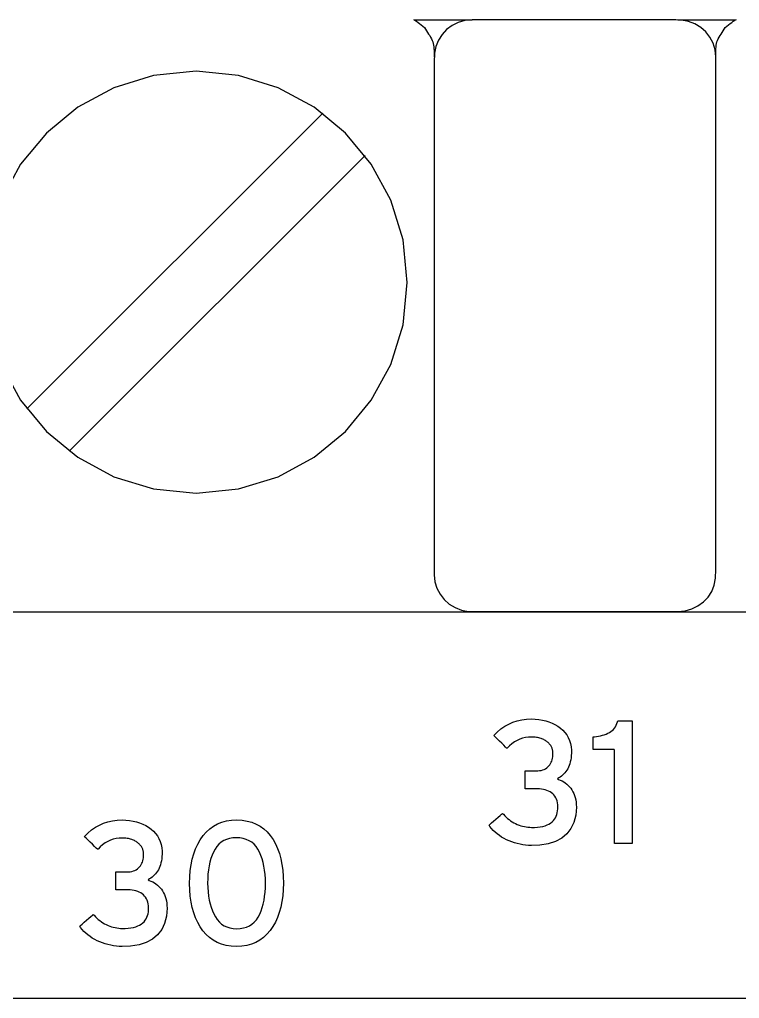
# Model space of a CAD drawing. Extents: x 1 to 47.7, y 0.2 to 35.
# Drawn here: x 36.131 to 36.701, y 10.665 to 11.44 of the extents above; entities that cross this region are included whole.
import ezdxf

# ---------------------------------------------------------------- set-up
doc = ezdxf.new("R2010")
doc.units = 0
doc.header["$MEASUREMENT"] = 0
for name, color, linetype in [('5_1___24__TARGET_LEDS___12', 7, 'CONTINUOUS'), ('6_1__EMPTY_IO_BOARD_POSITI', 7, 'CONTINUOUS'), ('6_2___8__INDEPENDENT_INPUT', 7, 'CONTINUOUS'), ('6_3___8__OPTOISO_INDEPENDE', 7, 'CONTINUOUS'), ('6_4___24__OPTOISO_INDEPEND', 7, 'CONTINUOUS'), ('6_5___8__INDEPENDENT_INPUT', 7, 'CONTINUOUS'), ('6_6___8__INDEPENDENT_INPUT', 7, 'CONTINUOUS'), ('6_7___8__OPTOISO_INDEPENDE', 7, 'CONTINUOUS'), ('6_8___8__OPTOISO_INDEPENDE', 7, 'CONTINUOUS'), ('7_0_____DWG', 7, 'CONTINUOUS')]:
    doc.layers.add(name, color=color, linetype=linetype)

msp = doc.modelspace()

# ---------------------------------------------------------------- linework, layer by layer
at = {"layer": '5_1___24__TARGET_LEDS___12'}
for points in [[(36.44315, 11.44049), (36.44438, 11.43974), (36.44561, 11.43893), (36.44686, 11.43806), (36.44811, 11.43713), (36.4494, 11.43614), (36.45071, 11.43508), (36.45193, 11.43392), (36.45273, 11.43267), (36.45355, 11.43141), (36.4544, 11.43014), (36.45523, 11.42887), (36.45604, 11.4276), (36.4568, 11.42634), (36.45749, 11.42508), (36.45808, 11.42384), (36.4585, 11.4227), (36.45881, 11.42147), (36.45907, 11.4201), (36.45927, 11.41862), (36.45943, 11.41706), (36.45955, 11.41546), (36.45963, 11.41385), (36.45967, 11.41229), (36.45969, 11.41079)], [(36.44414, 11.44003), (36.48969, 11.44003)], [(36.65254, 11.44003), (36.69809, 11.44003)], [(36.68253, 11.41079), (36.68254, 11.41229), (36.68256, 11.41385), (36.68261, 11.41546), (36.68269, 11.41706), (36.68281, 11.41862), (36.68298, 11.4201), (36.68321, 11.42147), (36.6835, 11.4227), (36.68392, 11.42384), (36.68452, 11.42508), (36.68521, 11.42634), (36.68596, 11.4276), (36.68677, 11.42887), (36.68761, 11.43014), (36.68845, 11.43141), (36.68928, 11.43267), (36.69007, 11.43392), (36.6913, 11.43508), (36.69261, 11.43614), (36.69389, 11.43713), (36.69515, 11.43806), (36.69639, 11.43893), (36.69762, 11.43974), (36.69885, 11.44049)], [(36.1168, 11.16703), (36.13223, 11.13865), (36.15267, 11.11392), (36.17745, 11.09353), (36.20589, 11.07813), (36.23732, 11.0684), (36.27108, 11.065), (36.30477, 11.0684), (36.33617, 11.07813), (36.36458, 11.09353), (36.38933, 11.11392), (36.40976, 11.13865), (36.42519, 11.16703), (36.43494, 11.19839), (36.43834, 11.23208), (36.43494, 11.26578), (36.42519, 11.2972), (36.40976, 11.32564), (36.38933, 11.35043), (36.36458, 11.37089), (36.33617, 11.38635), (36.30477, 11.39612), (36.27108, 11.39953), (36.23732, 11.39612), (36.20589, 11.38635), (36.17745, 11.37089), (36.15267, 11.35043), (36.13223, 11.32564), (36.1168, 11.2972)], [(36.13723, 11.13184), (36.3715, 11.36611)], [(36.17065, 11.09842), (36.40492, 11.33269)], [(36.03925, 10.9711), (36.16509, 10.9711), (36.28646, 10.9711), (36.40295, 10.9711), (36.51408, 10.9711), (36.61943, 10.9711), (36.71854, 10.9711), (36.81096, 10.9711), (36.89627, 10.9711), (36.9361, 10.9711), (36.97399, 10.9711), (37.00988, 10.9711), (37.04371, 10.9711)]]:
    msp.add_lwpolyline(points, dxfattribs=at)
msp.add_lwpolyline([(36.68253, 11.41079), (36.68199, 11.41635), (36.68044, 11.42156), (36.67797, 11.42631), (36.67468, 11.43052), (36.67069, 11.43408), (36.66608, 11.43689), (36.66096, 11.43886), (36.65543, 11.4399), (36.65092, 11.44003), (36.63912, 11.44003), (36.61857, 11.44003), (36.59245, 11.44003), (36.56394, 11.44003), (36.53623, 11.44003), (36.51249, 11.44003), (36.49592, 11.44003), (36.48969, 11.44003), (36.48399, 11.4395), (36.47865, 11.43799), (36.47377, 11.43558), (36.46946, 11.43238), (36.4658, 11.42849), (36.46291, 11.424), (36.46088, 11.419), (36.45982, 11.41361), (36.45969, 11.40669), (36.45969, 11.37697), (36.45969, 11.32519), (36.45969, 11.25939), (36.45969, 11.18757), (36.45969, 11.11776), (36.45969, 11.05797), (36.45969, 11.01622), (36.45969, 11.00052), (36.46023, 10.99496), (36.46178, 10.98975), (36.46426, 10.985), (36.46754, 10.98079), (36.47154, 10.97723), (36.47615, 10.97442), (36.48127, 10.97245), (36.4868, 10.97141), (36.49131, 10.97128), (36.50311, 10.97128), (36.52367, 10.97128), (36.54979, 10.97128), (36.57829, 10.97128), (36.606, 10.97128), (36.62974, 10.97128), (36.64631, 10.97128), (36.65254, 10.97128), (36.65824, 10.97181), (36.66358, 10.97332), (36.66846, 10.97573), (36.67277, 10.97893), (36.67642, 10.98282), (36.67931, 10.98731), (36.68134, 10.99231), (36.6824, 10.9977), (36.68253, 11.00461), (36.68253, 11.03434), (36.68253, 11.08611), (36.68253, 11.15192), (36.68253, 11.22373), (36.68253, 11.29354), (36.68253, 11.35333), (36.68253, 11.39509)], close=True, dxfattribs=at)
at = {"layer": '6_1__EMPTY_IO_BOARD_POSITI'}
msp.add_lwpolyline([(37.05647, 10.97086), (37.00963, 10.97086), (36.95874, 10.97086), (36.90396, 10.97086), (36.84544, 10.97086), (36.78334, 10.97086), (36.7178, 10.97086), (36.64899, 10.97086), (36.57705, 10.97086), (36.50214, 10.97086), (36.4244, 10.97086), (36.344, 10.97086), (36.26109, 10.97086), (36.17581, 10.97086), (36.08833, 10.97086)], dxfattribs=at)
at = {"layer": '6_2___8__INDEPENDENT_INPUT'}
for points in [[(36.44315, 11.44049), (36.44438, 11.43974), (36.44561, 11.43893), (36.44686, 11.43806), (36.44811, 11.43713), (36.4494, 11.43614), (36.45071, 11.43508), (36.45193, 11.43392), (36.45273, 11.43267), (36.45355, 11.43141), (36.4544, 11.43014), (36.45523, 11.42887), (36.45604, 11.4276), (36.4568, 11.42634), (36.45749, 11.42508), (36.45808, 11.42384), (36.4585, 11.4227), (36.45881, 11.42147), (36.45907, 11.4201), (36.45927, 11.41862), (36.45943, 11.41706), (36.45955, 11.41546), (36.45963, 11.41385), (36.45967, 11.41229), (36.45969, 11.41079)], [(36.44414, 11.44003), (36.48969, 11.44003)], [(36.65254, 11.44003), (36.69809, 11.44003)], [(36.68253, 11.41079), (36.68254, 11.41229), (36.68256, 11.41385), (36.68261, 11.41546), (36.68269, 11.41706), (36.68281, 11.41862), (36.68298, 11.4201), (36.68321, 11.42147), (36.6835, 11.4227), (36.68392, 11.42384), (36.68452, 11.42508), (36.68521, 11.42634), (36.68596, 11.4276), (36.68677, 11.42887), (36.68761, 11.43014), (36.68845, 11.43141), (36.68928, 11.43267), (36.69007, 11.43392), (36.6913, 11.43508), (36.69261, 11.43614), (36.69389, 11.43713), (36.69515, 11.43806), (36.69639, 11.43893), (36.69762, 11.43974), (36.69885, 11.44049)], [(36.1168, 11.16703), (36.13223, 11.13865), (36.15267, 11.11392), (36.17745, 11.09353), (36.20589, 11.07813), (36.23732, 11.0684), (36.27108, 11.065), (36.30477, 11.0684), (36.33617, 11.07813), (36.36458, 11.09353), (36.38933, 11.11392), (36.40976, 11.13865), (36.42519, 11.16703), (36.43494, 11.19839), (36.43834, 11.23208), (36.43494, 11.26578), (36.42519, 11.2972), (36.40976, 11.32564), (36.38933, 11.35043), (36.36458, 11.37089), (36.33617, 11.38635), (36.30477, 11.39612), (36.27108, 11.39953), (36.23732, 11.39612), (36.20589, 11.38635), (36.17745, 11.37089), (36.15267, 11.35043), (36.13223, 11.32564), (36.1168, 11.2972)], [(36.13723, 11.13184), (36.3715, 11.36611)], [(36.17065, 11.09842), (36.40492, 11.33269)], [(36.03925, 10.9711), (36.16509, 10.9711), (36.28646, 10.9711), (36.40295, 10.9711), (36.51408, 10.9711), (36.61943, 10.9711), (36.71854, 10.9711), (36.81096, 10.9711), (36.89627, 10.9711), (36.9361, 10.9711), (36.97399, 10.9711), (37.00988, 10.9711), (37.04371, 10.9711)]]:
    msp.add_lwpolyline(points, dxfattribs=at)
msp.add_lwpolyline([(36.68253, 11.41079), (36.68199, 11.41635), (36.68044, 11.42156), (36.67797, 11.42631), (36.67468, 11.43052), (36.67069, 11.43408), (36.66608, 11.43689), (36.66096, 11.43886), (36.65543, 11.4399), (36.65092, 11.44003), (36.63912, 11.44003), (36.61857, 11.44003), (36.59245, 11.44003), (36.56394, 11.44003), (36.53623, 11.44003), (36.51249, 11.44003), (36.49592, 11.44003), (36.48969, 11.44003), (36.48399, 11.4395), (36.47865, 11.43799), (36.47377, 11.43558), (36.46946, 11.43238), (36.4658, 11.42849), (36.46291, 11.424), (36.46088, 11.419), (36.45982, 11.41361), (36.45969, 11.40669), (36.45969, 11.37697), (36.45969, 11.32519), (36.45969, 11.25939), (36.45969, 11.18757), (36.45969, 11.11776), (36.45969, 11.05797), (36.45969, 11.01622), (36.45969, 11.00052), (36.46023, 10.99496), (36.46178, 10.98975), (36.46426, 10.985), (36.46754, 10.98079), (36.47154, 10.97723), (36.47615, 10.97442), (36.48127, 10.97245), (36.4868, 10.97141), (36.49131, 10.97128), (36.50311, 10.97128), (36.52367, 10.97128), (36.54979, 10.97128), (36.57829, 10.97128), (36.606, 10.97128), (36.62974, 10.97128), (36.64631, 10.97128), (36.65254, 10.97128), (36.65824, 10.97181), (36.66358, 10.97332), (36.66846, 10.97573), (36.67277, 10.97893), (36.67642, 10.98282), (36.67931, 10.98731), (36.68134, 10.99231), (36.6824, 10.9977), (36.68253, 11.00461), (36.68253, 11.03434), (36.68253, 11.08611), (36.68253, 11.15192), (36.68253, 11.22373), (36.68253, 11.29354), (36.68253, 11.35333), (36.68253, 11.39509)], close=True, dxfattribs=at)
at = {"layer": '6_3___8__OPTOISO_INDEPENDE'}
for points in [[(36.44315, 11.44049), (36.44438, 11.43974), (36.44561, 11.43893), (36.44686, 11.43806), (36.44811, 11.43713), (36.4494, 11.43614), (36.45071, 11.43508), (36.45193, 11.43392), (36.45273, 11.43267), (36.45355, 11.43141), (36.4544, 11.43014), (36.45523, 11.42887), (36.45604, 11.4276), (36.4568, 11.42634), (36.45749, 11.42508), (36.45808, 11.42384), (36.4585, 11.4227), (36.45881, 11.42147), (36.45907, 11.4201), (36.45927, 11.41862), (36.45943, 11.41706), (36.45955, 11.41546), (36.45963, 11.41385), (36.45967, 11.41229), (36.45969, 11.41079)], [(36.44414, 11.44003), (36.48969, 11.44003)], [(36.65254, 11.44003), (36.69809, 11.44003)], [(36.68253, 11.41079), (36.68254, 11.41229), (36.68256, 11.41385), (36.68261, 11.41546), (36.68269, 11.41706), (36.68281, 11.41862), (36.68298, 11.4201), (36.68321, 11.42147), (36.6835, 11.4227), (36.68392, 11.42384), (36.68452, 11.42508), (36.68521, 11.42634), (36.68596, 11.4276), (36.68677, 11.42887), (36.68761, 11.43014), (36.68845, 11.43141), (36.68928, 11.43267), (36.69007, 11.43392), (36.6913, 11.43508), (36.69261, 11.43614), (36.69389, 11.43713), (36.69515, 11.43806), (36.69639, 11.43893), (36.69762, 11.43974), (36.69885, 11.44049)], [(36.1168, 11.16703), (36.13223, 11.13865), (36.15267, 11.11392), (36.17745, 11.09353), (36.20589, 11.07813), (36.23732, 11.0684), (36.27108, 11.065), (36.30477, 11.0684), (36.33617, 11.07813), (36.36458, 11.09353), (36.38933, 11.11392), (36.40976, 11.13865), (36.42519, 11.16703), (36.43494, 11.19839), (36.43834, 11.23208), (36.43494, 11.26578), (36.42519, 11.2972), (36.40976, 11.32564), (36.38933, 11.35043), (36.36458, 11.37089), (36.33617, 11.38635), (36.30477, 11.39612), (36.27108, 11.39953), (36.23732, 11.39612), (36.20589, 11.38635), (36.17745, 11.37089), (36.15267, 11.35043), (36.13223, 11.32564), (36.1168, 11.2972)], [(36.13723, 11.13184), (36.3715, 11.36611)], [(36.17065, 11.09842), (36.40492, 11.33269)], [(36.03925, 10.9711), (36.16509, 10.9711), (36.28646, 10.9711), (36.40295, 10.9711), (36.51408, 10.9711), (36.61943, 10.9711), (36.71854, 10.9711), (36.81096, 10.9711), (36.89627, 10.9711), (36.9361, 10.9711), (36.97399, 10.9711), (37.00988, 10.9711), (37.04371, 10.9711)]]:
    msp.add_lwpolyline(points, dxfattribs=at)
msp.add_lwpolyline([(36.68253, 11.41079), (36.68199, 11.41635), (36.68044, 11.42156), (36.67797, 11.42631), (36.67468, 11.43052), (36.67069, 11.43408), (36.66608, 11.43689), (36.66096, 11.43886), (36.65543, 11.4399), (36.65092, 11.44003), (36.63912, 11.44003), (36.61857, 11.44003), (36.59245, 11.44003), (36.56394, 11.44003), (36.53623, 11.44003), (36.51249, 11.44003), (36.49592, 11.44003), (36.48969, 11.44003), (36.48399, 11.4395), (36.47865, 11.43799), (36.47377, 11.43558), (36.46946, 11.43238), (36.4658, 11.42849), (36.46291, 11.424), (36.46088, 11.419), (36.45982, 11.41361), (36.45969, 11.40669), (36.45969, 11.37697), (36.45969, 11.32519), (36.45969, 11.25939), (36.45969, 11.18757), (36.45969, 11.11776), (36.45969, 11.05797), (36.45969, 11.01622), (36.45969, 11.00052), (36.46023, 10.99496), (36.46178, 10.98975), (36.46426, 10.985), (36.46754, 10.98079), (36.47154, 10.97723), (36.47615, 10.97442), (36.48127, 10.97245), (36.4868, 10.97141), (36.49131, 10.97128), (36.50311, 10.97128), (36.52367, 10.97128), (36.54979, 10.97128), (36.57829, 10.97128), (36.606, 10.97128), (36.62974, 10.97128), (36.64631, 10.97128), (36.65254, 10.97128), (36.65824, 10.97181), (36.66358, 10.97332), (36.66846, 10.97573), (36.67277, 10.97893), (36.67642, 10.98282), (36.67931, 10.98731), (36.68134, 10.99231), (36.6824, 10.9977), (36.68253, 11.00461), (36.68253, 11.03434), (36.68253, 11.08611), (36.68253, 11.15192), (36.68253, 11.22373), (36.68253, 11.29354), (36.68253, 11.35333), (36.68253, 11.39509)], close=True, dxfattribs=at)
at = {"layer": '6_4___24__OPTOISO_INDEPEND'}
for points in [[(36.44315, 11.44049), (36.44438, 11.43974), (36.44561, 11.43893), (36.44686, 11.43806), (36.44811, 11.43713), (36.4494, 11.43614), (36.45071, 11.43508), (36.45193, 11.43392), (36.45273, 11.43267), (36.45355, 11.43141), (36.4544, 11.43014), (36.45523, 11.42887), (36.45604, 11.4276), (36.4568, 11.42634), (36.45749, 11.42508), (36.45808, 11.42384), (36.4585, 11.4227), (36.45881, 11.42147), (36.45907, 11.4201), (36.45927, 11.41862), (36.45943, 11.41706), (36.45955, 11.41546), (36.45963, 11.41385), (36.45967, 11.41229), (36.45969, 11.41079)], [(36.44414, 11.44003), (36.48969, 11.44003)], [(36.65254, 11.44003), (36.69809, 11.44003)], [(36.68253, 11.41079), (36.68254, 11.41229), (36.68256, 11.41385), (36.68261, 11.41546), (36.68269, 11.41706), (36.68281, 11.41862), (36.68298, 11.4201), (36.68321, 11.42147), (36.6835, 11.4227), (36.68392, 11.42384), (36.68452, 11.42508), (36.68521, 11.42634), (36.68596, 11.4276), (36.68677, 11.42887), (36.68761, 11.43014), (36.68845, 11.43141), (36.68928, 11.43267), (36.69007, 11.43392), (36.6913, 11.43508), (36.69261, 11.43614), (36.69389, 11.43713), (36.69515, 11.43806), (36.69639, 11.43893), (36.69762, 11.43974), (36.69885, 11.44049)], [(36.1168, 11.16703), (36.13223, 11.13865), (36.15267, 11.11392), (36.17745, 11.09353), (36.20589, 11.07813), (36.23732, 11.0684), (36.27108, 11.065), (36.30477, 11.0684), (36.33617, 11.07813), (36.36458, 11.09353), (36.38933, 11.11392), (36.40976, 11.13865), (36.42519, 11.16703), (36.43494, 11.19839), (36.43834, 11.23208), (36.43494, 11.26578), (36.42519, 11.2972), (36.40976, 11.32564), (36.38933, 11.35043), (36.36458, 11.37089), (36.33617, 11.38635), (36.30477, 11.39612), (36.27108, 11.39953), (36.23732, 11.39612), (36.20589, 11.38635), (36.17745, 11.37089), (36.15267, 11.35043), (36.13223, 11.32564), (36.1168, 11.2972)], [(36.13723, 11.13184), (36.3715, 11.36611)], [(36.17065, 11.09842), (36.40492, 11.33269)], [(36.03925, 10.9711), (36.16509, 10.9711), (36.28646, 10.9711), (36.40295, 10.9711), (36.51408, 10.9711), (36.61943, 10.9711), (36.71854, 10.9711), (36.81096, 10.9711), (36.89627, 10.9711), (36.9361, 10.9711), (36.97399, 10.9711), (37.00988, 10.9711), (37.04371, 10.9711)]]:
    msp.add_lwpolyline(points, dxfattribs=at)
msp.add_lwpolyline([(36.68253, 11.41079), (36.68199, 11.41635), (36.68044, 11.42156), (36.67797, 11.42631), (36.67468, 11.43052), (36.67069, 11.43408), (36.66608, 11.43689), (36.66096, 11.43886), (36.65543, 11.4399), (36.65092, 11.44003), (36.63912, 11.44003), (36.61857, 11.44003), (36.59245, 11.44003), (36.56394, 11.44003), (36.53623, 11.44003), (36.51249, 11.44003), (36.49592, 11.44003), (36.48969, 11.44003), (36.48399, 11.4395), (36.47865, 11.43799), (36.47377, 11.43558), (36.46946, 11.43238), (36.4658, 11.42849), (36.46291, 11.424), (36.46088, 11.419), (36.45982, 11.41361), (36.45969, 11.40669), (36.45969, 11.37697), (36.45969, 11.32519), (36.45969, 11.25939), (36.45969, 11.18757), (36.45969, 11.11776), (36.45969, 11.05797), (36.45969, 11.01622), (36.45969, 11.00052), (36.46023, 10.99496), (36.46178, 10.98975), (36.46426, 10.985), (36.46754, 10.98079), (36.47154, 10.97723), (36.47615, 10.97442), (36.48127, 10.97245), (36.4868, 10.97141), (36.49131, 10.97128), (36.50311, 10.97128), (36.52367, 10.97128), (36.54979, 10.97128), (36.57829, 10.97128), (36.606, 10.97128), (36.62974, 10.97128), (36.64631, 10.97128), (36.65254, 10.97128), (36.65824, 10.97181), (36.66358, 10.97332), (36.66846, 10.97573), (36.67277, 10.97893), (36.67642, 10.98282), (36.67931, 10.98731), (36.68134, 10.99231), (36.6824, 10.9977), (36.68253, 11.00461), (36.68253, 11.03434), (36.68253, 11.08611), (36.68253, 11.15192), (36.68253, 11.22373), (36.68253, 11.29354), (36.68253, 11.35333), (36.68253, 11.39509)], close=True, dxfattribs=at)
at = {"layer": '6_5___8__INDEPENDENT_INPUT'}
for points in [[(36.44315, 11.44049), (36.44438, 11.43974), (36.44561, 11.43893), (36.44686, 11.43806), (36.44811, 11.43713), (36.4494, 11.43614), (36.45071, 11.43508), (36.45193, 11.43392), (36.45273, 11.43267), (36.45355, 11.43141), (36.4544, 11.43014), (36.45523, 11.42887), (36.45604, 11.4276), (36.4568, 11.42634), (36.45749, 11.42508), (36.45808, 11.42384), (36.4585, 11.4227), (36.45881, 11.42147), (36.45907, 11.4201), (36.45927, 11.41862), (36.45943, 11.41706), (36.45955, 11.41546), (36.45963, 11.41385), (36.45967, 11.41229), (36.45969, 11.41079)], [(36.44414, 11.44003), (36.48969, 11.44003)], [(36.65254, 11.44003), (36.69809, 11.44003)], [(36.68253, 11.41079), (36.68254, 11.41229), (36.68256, 11.41385), (36.68261, 11.41546), (36.68269, 11.41706), (36.68281, 11.41862), (36.68298, 11.4201), (36.68321, 11.42147), (36.6835, 11.4227), (36.68392, 11.42384), (36.68452, 11.42508), (36.68521, 11.42634), (36.68596, 11.4276), (36.68677, 11.42887), (36.68761, 11.43014), (36.68845, 11.43141), (36.68928, 11.43267), (36.69007, 11.43392), (36.6913, 11.43508), (36.69261, 11.43614), (36.69389, 11.43713), (36.69515, 11.43806), (36.69639, 11.43893), (36.69762, 11.43974), (36.69885, 11.44049)], [(36.1168, 11.16703), (36.13223, 11.13865), (36.15267, 11.11392), (36.17745, 11.09353), (36.20589, 11.07813), (36.23732, 11.0684), (36.27108, 11.065), (36.30477, 11.0684), (36.33617, 11.07813), (36.36458, 11.09353), (36.38933, 11.11392), (36.40976, 11.13865), (36.42519, 11.16703), (36.43494, 11.19839), (36.43834, 11.23208), (36.43494, 11.26578), (36.42519, 11.2972), (36.40976, 11.32564), (36.38933, 11.35043), (36.36458, 11.37089), (36.33617, 11.38635), (36.30477, 11.39612), (36.27108, 11.39953), (36.23732, 11.39612), (36.20589, 11.38635), (36.17745, 11.37089), (36.15267, 11.35043), (36.13223, 11.32564), (36.1168, 11.2972)], [(36.13723, 11.13184), (36.3715, 11.36611)], [(36.17065, 11.09842), (36.40492, 11.33269)], [(36.03925, 10.9711), (36.16509, 10.9711), (36.28646, 10.9711), (36.40295, 10.9711), (36.51408, 10.9711), (36.61943, 10.9711), (36.71854, 10.9711), (36.81096, 10.9711), (36.89627, 10.9711), (36.9361, 10.9711), (36.97399, 10.9711), (37.00988, 10.9711), (37.04371, 10.9711)]]:
    msp.add_lwpolyline(points, dxfattribs=at)
msp.add_lwpolyline([(36.68253, 11.41079), (36.68199, 11.41635), (36.68044, 11.42156), (36.67797, 11.42631), (36.67468, 11.43052), (36.67069, 11.43408), (36.66608, 11.43689), (36.66096, 11.43886), (36.65543, 11.4399), (36.65092, 11.44003), (36.63912, 11.44003), (36.61857, 11.44003), (36.59245, 11.44003), (36.56394, 11.44003), (36.53623, 11.44003), (36.51249, 11.44003), (36.49592, 11.44003), (36.48969, 11.44003), (36.48399, 11.4395), (36.47865, 11.43799), (36.47377, 11.43558), (36.46946, 11.43238), (36.4658, 11.42849), (36.46291, 11.424), (36.46088, 11.419), (36.45982, 11.41361), (36.45969, 11.40669), (36.45969, 11.37697), (36.45969, 11.32519), (36.45969, 11.25939), (36.45969, 11.18757), (36.45969, 11.11776), (36.45969, 11.05797), (36.45969, 11.01622), (36.45969, 11.00052), (36.46023, 10.99496), (36.46178, 10.98975), (36.46426, 10.985), (36.46754, 10.98079), (36.47154, 10.97723), (36.47615, 10.97442), (36.48127, 10.97245), (36.4868, 10.97141), (36.49131, 10.97128), (36.50311, 10.97128), (36.52367, 10.97128), (36.54979, 10.97128), (36.57829, 10.97128), (36.606, 10.97128), (36.62974, 10.97128), (36.64631, 10.97128), (36.65254, 10.97128), (36.65824, 10.97181), (36.66358, 10.97332), (36.66846, 10.97573), (36.67277, 10.97893), (36.67642, 10.98282), (36.67931, 10.98731), (36.68134, 10.99231), (36.6824, 10.9977), (36.68253, 11.00461), (36.68253, 11.03434), (36.68253, 11.08611), (36.68253, 11.15192), (36.68253, 11.22373), (36.68253, 11.29354), (36.68253, 11.35333), (36.68253, 11.39509)], close=True, dxfattribs=at)
at = {"layer": '6_6___8__INDEPENDENT_INPUT'}
for points in [[(36.44315, 11.44049), (36.44438, 11.43974), (36.44561, 11.43893), (36.44686, 11.43806), (36.44811, 11.43713), (36.4494, 11.43614), (36.45071, 11.43508), (36.45193, 11.43392), (36.45273, 11.43267), (36.45355, 11.43141), (36.4544, 11.43014), (36.45523, 11.42887), (36.45604, 11.4276), (36.4568, 11.42634), (36.45749, 11.42508), (36.45808, 11.42384), (36.4585, 11.4227), (36.45881, 11.42147), (36.45907, 11.4201), (36.45927, 11.41862), (36.45943, 11.41706), (36.45955, 11.41546), (36.45963, 11.41385), (36.45967, 11.41229), (36.45969, 11.41079)], [(36.44414, 11.44003), (36.48969, 11.44003)], [(36.65254, 11.44003), (36.69809, 11.44003)], [(36.68253, 11.41079), (36.68254, 11.41229), (36.68256, 11.41385), (36.68261, 11.41546), (36.68269, 11.41706), (36.68281, 11.41862), (36.68298, 11.4201), (36.68321, 11.42147), (36.6835, 11.4227), (36.68392, 11.42384), (36.68452, 11.42508), (36.68521, 11.42634), (36.68596, 11.4276), (36.68677, 11.42887), (36.68761, 11.43014), (36.68845, 11.43141), (36.68928, 11.43267), (36.69007, 11.43392), (36.6913, 11.43508), (36.69261, 11.43614), (36.69389, 11.43713), (36.69515, 11.43806), (36.69639, 11.43893), (36.69762, 11.43974), (36.69885, 11.44049)], [(36.1168, 11.16703), (36.13223, 11.13865), (36.15267, 11.11392), (36.17745, 11.09353), (36.20589, 11.07813), (36.23732, 11.0684), (36.27108, 11.065), (36.30477, 11.0684), (36.33617, 11.07813), (36.36458, 11.09353), (36.38933, 11.11392), (36.40976, 11.13865), (36.42519, 11.16703), (36.43494, 11.19839), (36.43834, 11.23208), (36.43494, 11.26578), (36.42519, 11.2972), (36.40976, 11.32564), (36.38933, 11.35043), (36.36458, 11.37089), (36.33617, 11.38635), (36.30477, 11.39612), (36.27108, 11.39953), (36.23732, 11.39612), (36.20589, 11.38635), (36.17745, 11.37089), (36.15267, 11.35043), (36.13223, 11.32564), (36.1168, 11.2972)], [(36.13723, 11.13184), (36.3715, 11.36611)], [(36.17065, 11.09842), (36.40492, 11.33269)], [(36.03925, 10.9711), (36.16509, 10.9711), (36.28646, 10.9711), (36.40295, 10.9711), (36.51408, 10.9711), (36.61943, 10.9711), (36.71854, 10.9711), (36.81096, 10.9711), (36.89627, 10.9711), (36.9361, 10.9711), (36.97399, 10.9711), (37.00988, 10.9711), (37.04371, 10.9711)]]:
    msp.add_lwpolyline(points, dxfattribs=at)
msp.add_lwpolyline([(36.68253, 11.41079), (36.68199, 11.41635), (36.68044, 11.42156), (36.67797, 11.42631), (36.67468, 11.43052), (36.67069, 11.43408), (36.66608, 11.43689), (36.66096, 11.43886), (36.65543, 11.4399), (36.65092, 11.44003), (36.63912, 11.44003), (36.61857, 11.44003), (36.59245, 11.44003), (36.56394, 11.44003), (36.53623, 11.44003), (36.51249, 11.44003), (36.49592, 11.44003), (36.48969, 11.44003), (36.48399, 11.4395), (36.47865, 11.43799), (36.47377, 11.43558), (36.46946, 11.43238), (36.4658, 11.42849), (36.46291, 11.424), (36.46088, 11.419), (36.45982, 11.41361), (36.45969, 11.40669), (36.45969, 11.37697), (36.45969, 11.32519), (36.45969, 11.25939), (36.45969, 11.18757), (36.45969, 11.11776), (36.45969, 11.05797), (36.45969, 11.01622), (36.45969, 11.00052), (36.46023, 10.99496), (36.46178, 10.98975), (36.46426, 10.985), (36.46754, 10.98079), (36.47154, 10.97723), (36.47615, 10.97442), (36.48127, 10.97245), (36.4868, 10.97141), (36.49131, 10.97128), (36.50311, 10.97128), (36.52367, 10.97128), (36.54979, 10.97128), (36.57829, 10.97128), (36.606, 10.97128), (36.62974, 10.97128), (36.64631, 10.97128), (36.65254, 10.97128), (36.65824, 10.97181), (36.66358, 10.97332), (36.66846, 10.97573), (36.67277, 10.97893), (36.67642, 10.98282), (36.67931, 10.98731), (36.68134, 10.99231), (36.6824, 10.9977), (36.68253, 11.00461), (36.68253, 11.03434), (36.68253, 11.08611), (36.68253, 11.15192), (36.68253, 11.22373), (36.68253, 11.29354), (36.68253, 11.35333), (36.68253, 11.39509)], close=True, dxfattribs=at)
at = {"layer": '6_7___8__OPTOISO_INDEPENDE'}
for points in [[(36.44315, 11.44049), (36.44438, 11.43974), (36.44561, 11.43893), (36.44686, 11.43806), (36.44811, 11.43713), (36.4494, 11.43614), (36.45071, 11.43508), (36.45193, 11.43392), (36.45273, 11.43267), (36.45355, 11.43141), (36.4544, 11.43014), (36.45523, 11.42887), (36.45604, 11.4276), (36.4568, 11.42634), (36.45749, 11.42508), (36.45808, 11.42384), (36.4585, 11.4227), (36.45881, 11.42147), (36.45907, 11.4201), (36.45927, 11.41862), (36.45943, 11.41706), (36.45955, 11.41546), (36.45963, 11.41385), (36.45967, 11.41229), (36.45969, 11.41079)], [(36.44414, 11.44003), (36.48969, 11.44003)], [(36.65254, 11.44003), (36.69809, 11.44003)], [(36.68253, 11.41079), (36.68254, 11.41229), (36.68256, 11.41385), (36.68261, 11.41546), (36.68269, 11.41706), (36.68281, 11.41862), (36.68298, 11.4201), (36.68321, 11.42147), (36.6835, 11.4227), (36.68392, 11.42384), (36.68452, 11.42508), (36.68521, 11.42634), (36.68596, 11.4276), (36.68677, 11.42887), (36.68761, 11.43014), (36.68845, 11.43141), (36.68928, 11.43267), (36.69007, 11.43392), (36.6913, 11.43508), (36.69261, 11.43614), (36.69389, 11.43713), (36.69515, 11.43806), (36.69639, 11.43893), (36.69762, 11.43974), (36.69885, 11.44049)], [(36.1168, 11.16703), (36.13223, 11.13865), (36.15267, 11.11392), (36.17745, 11.09353), (36.20589, 11.07813), (36.23732, 11.0684), (36.27108, 11.065), (36.30477, 11.0684), (36.33617, 11.07813), (36.36458, 11.09353), (36.38933, 11.11392), (36.40976, 11.13865), (36.42519, 11.16703), (36.43494, 11.19839), (36.43834, 11.23208), (36.43494, 11.26578), (36.42519, 11.2972), (36.40976, 11.32564), (36.38933, 11.35043), (36.36458, 11.37089), (36.33617, 11.38635), (36.30477, 11.39612), (36.27108, 11.39953), (36.23732, 11.39612), (36.20589, 11.38635), (36.17745, 11.37089), (36.15267, 11.35043), (36.13223, 11.32564), (36.1168, 11.2972)], [(36.13723, 11.13184), (36.3715, 11.36611)], [(36.17065, 11.09842), (36.40492, 11.33269)], [(36.03925, 10.9711), (36.16509, 10.9711), (36.28646, 10.9711), (36.40295, 10.9711), (36.51408, 10.9711), (36.61943, 10.9711), (36.71854, 10.9711), (36.81096, 10.9711), (36.89627, 10.9711), (36.9361, 10.9711), (36.97399, 10.9711), (37.00988, 10.9711), (37.04371, 10.9711)]]:
    msp.add_lwpolyline(points, dxfattribs=at)
msp.add_lwpolyline([(36.68253, 11.41079), (36.68199, 11.41635), (36.68044, 11.42156), (36.67797, 11.42631), (36.67468, 11.43052), (36.67069, 11.43408), (36.66608, 11.43689), (36.66096, 11.43886), (36.65543, 11.4399), (36.65092, 11.44003), (36.63912, 11.44003), (36.61857, 11.44003), (36.59245, 11.44003), (36.56394, 11.44003), (36.53623, 11.44003), (36.51249, 11.44003), (36.49592, 11.44003), (36.48969, 11.44003), (36.48399, 11.4395), (36.47865, 11.43799), (36.47377, 11.43558), (36.46946, 11.43238), (36.4658, 11.42849), (36.46291, 11.424), (36.46088, 11.419), (36.45982, 11.41361), (36.45969, 11.40669), (36.45969, 11.37697), (36.45969, 11.32519), (36.45969, 11.25939), (36.45969, 11.18757), (36.45969, 11.11776), (36.45969, 11.05797), (36.45969, 11.01622), (36.45969, 11.00052), (36.46023, 10.99496), (36.46178, 10.98975), (36.46426, 10.985), (36.46754, 10.98079), (36.47154, 10.97723), (36.47615, 10.97442), (36.48127, 10.97245), (36.4868, 10.97141), (36.49131, 10.97128), (36.50311, 10.97128), (36.52367, 10.97128), (36.54979, 10.97128), (36.57829, 10.97128), (36.606, 10.97128), (36.62974, 10.97128), (36.64631, 10.97128), (36.65254, 10.97128), (36.65824, 10.97181), (36.66358, 10.97332), (36.66846, 10.97573), (36.67277, 10.97893), (36.67642, 10.98282), (36.67931, 10.98731), (36.68134, 10.99231), (36.6824, 10.9977), (36.68253, 11.00461), (36.68253, 11.03434), (36.68253, 11.08611), (36.68253, 11.15192), (36.68253, 11.22373), (36.68253, 11.29354), (36.68253, 11.35333), (36.68253, 11.39509)], close=True, dxfattribs=at)
at = {"layer": '6_8___8__OPTOISO_INDEPENDE'}
for points in [[(36.44315, 11.44049), (36.44438, 11.43974), (36.44561, 11.43893), (36.44686, 11.43806), (36.44811, 11.43713), (36.4494, 11.43614), (36.45071, 11.43508), (36.45193, 11.43392), (36.45273, 11.43267), (36.45355, 11.43141), (36.4544, 11.43014), (36.45523, 11.42887), (36.45604, 11.4276), (36.4568, 11.42634), (36.45749, 11.42508), (36.45808, 11.42384), (36.4585, 11.4227), (36.45881, 11.42147), (36.45907, 11.4201), (36.45927, 11.41862), (36.45943, 11.41706), (36.45955, 11.41546), (36.45963, 11.41385), (36.45967, 11.41229), (36.45969, 11.41079)], [(36.44414, 11.44003), (36.48969, 11.44003)], [(36.65254, 11.44003), (36.69809, 11.44003)], [(36.68253, 11.41079), (36.68254, 11.41229), (36.68256, 11.41385), (36.68261, 11.41546), (36.68269, 11.41706), (36.68281, 11.41862), (36.68298, 11.4201), (36.68321, 11.42147), (36.6835, 11.4227), (36.68392, 11.42384), (36.68452, 11.42508), (36.68521, 11.42634), (36.68596, 11.4276), (36.68677, 11.42887), (36.68761, 11.43014), (36.68845, 11.43141), (36.68928, 11.43267), (36.69007, 11.43392), (36.6913, 11.43508), (36.69261, 11.43614), (36.69389, 11.43713), (36.69515, 11.43806), (36.69639, 11.43893), (36.69762, 11.43974), (36.69885, 11.44049)], [(36.1168, 11.16703), (36.13223, 11.13865), (36.15267, 11.11392), (36.17745, 11.09353), (36.20589, 11.07813), (36.23732, 11.0684), (36.27108, 11.065), (36.30477, 11.0684), (36.33617, 11.07813), (36.36458, 11.09353), (36.38933, 11.11392), (36.40976, 11.13865), (36.42519, 11.16703), (36.43494, 11.19839), (36.43834, 11.23208), (36.43494, 11.26578), (36.42519, 11.2972), (36.40976, 11.32564), (36.38933, 11.35043), (36.36458, 11.37089), (36.33617, 11.38635), (36.30477, 11.39612), (36.27108, 11.39953), (36.23732, 11.39612), (36.20589, 11.38635), (36.17745, 11.37089), (36.15267, 11.35043), (36.13223, 11.32564), (36.1168, 11.2972)], [(36.13723, 11.13184), (36.3715, 11.36611)], [(36.17065, 11.09842), (36.40492, 11.33269)], [(36.03925, 10.9711), (36.16509, 10.9711), (36.28646, 10.9711), (36.40295, 10.9711), (36.51408, 10.9711), (36.61943, 10.9711), (36.71854, 10.9711), (36.81096, 10.9711), (36.89627, 10.9711), (36.9361, 10.9711), (36.97399, 10.9711), (37.00988, 10.9711), (37.04371, 10.9711)]]:
    msp.add_lwpolyline(points, dxfattribs=at)
msp.add_lwpolyline([(36.68253, 11.41079), (36.68199, 11.41635), (36.68044, 11.42156), (36.67797, 11.42631), (36.67468, 11.43052), (36.67069, 11.43408), (36.66608, 11.43689), (36.66096, 11.43886), (36.65543, 11.4399), (36.65092, 11.44003), (36.63912, 11.44003), (36.61857, 11.44003), (36.59245, 11.44003), (36.56394, 11.44003), (36.53623, 11.44003), (36.51249, 11.44003), (36.49592, 11.44003), (36.48969, 11.44003), (36.48399, 11.4395), (36.47865, 11.43799), (36.47377, 11.43558), (36.46946, 11.43238), (36.4658, 11.42849), (36.46291, 11.424), (36.46088, 11.419), (36.45982, 11.41361), (36.45969, 11.40669), (36.45969, 11.37697), (36.45969, 11.32519), (36.45969, 11.25939), (36.45969, 11.18757), (36.45969, 11.11776), (36.45969, 11.05797), (36.45969, 11.01622), (36.45969, 11.00052), (36.46023, 10.99496), (36.46178, 10.98975), (36.46426, 10.985), (36.46754, 10.98079), (36.47154, 10.97723), (36.47615, 10.97442), (36.48127, 10.97245), (36.4868, 10.97141), (36.49131, 10.97128), (36.50311, 10.97128), (36.52367, 10.97128), (36.54979, 10.97128), (36.57829, 10.97128), (36.606, 10.97128), (36.62974, 10.97128), (36.64631, 10.97128), (36.65254, 10.97128), (36.65824, 10.97181), (36.66358, 10.97332), (36.66846, 10.97573), (36.67277, 10.97893), (36.67642, 10.98282), (36.67931, 10.98731), (36.68134, 10.99231), (36.6824, 10.9977), (36.68253, 11.00461), (36.68253, 11.03434), (36.68253, 11.08611), (36.68253, 11.15192), (36.68253, 11.22373), (36.68253, 11.29354), (36.68253, 11.35333), (36.68253, 11.39509)], close=True, dxfattribs=at)
at = {"layer": '7_0_____DWG'}
for points in [[(36.57218, 10.81634), (36.57163, 10.8099), (36.5702, 10.80422), (36.5679, 10.79931), (36.56473, 10.79517), (36.56068, 10.79179), (36.55576, 10.78918), (36.54997, 10.78733), (36.54331, 10.78624), (36.53658, 10.78593), (36.53429, 10.78604), (36.53203, 10.78625), (36.5298, 10.78656), (36.52759, 10.78697), (36.52541, 10.78748), (36.52325, 10.78809), (36.52112, 10.7888), (36.51901, 10.78962), (36.51693, 10.79053), (36.51492, 10.79156), (36.51301, 10.79267), (36.5112, 10.79387), (36.5095, 10.79514), (36.5079, 10.7965), (36.50639, 10.79795), (36.50499, 10.79947), (36.50369, 10.80108), (36.50307, 10.8021), (36.50375, 10.80269), (36.50498, 10.80377), (36.50659, 10.80517), (36.50839, 10.80674), (36.51018, 10.8083), (36.51179, 10.80971), (36.51303, 10.81079), (36.51371, 10.81138), (36.51438, 10.81073), (36.51546, 10.80955), (36.51657, 10.80844), (36.51773, 10.8074), (36.51892, 10.80643), (36.52014, 10.80553), (36.5214, 10.8047), (36.5227, 10.80395), (36.52404, 10.80326), (36.52543, 10.80265), (36.52683, 10.80211), (36.52823, 10.80163), (36.52964, 10.80123), (36.53105, 10.8009), (36.53246, 10.80064), (36.53387, 10.80046), (36.53529, 10.80034), (36.53672, 10.80029), (36.53905, 10.80033), (36.54137, 10.80048), (36.54353, 10.80075), (36.54552, 10.80112), (36.54735, 10.8016), (36.549, 10.8022), (36.55049, 10.8029), (36.55181, 10.80372), (36.55296, 10.80465), (36.55394, 10.80563), (36.55481, 10.80669), (36.55555, 10.80784), (36.55618, 10.80908), (36.55669, 10.81041), (36.55708, 10.81182), (36.55736, 10.81332), (36.55752, 10.81491), (36.55756, 10.81658), (36.55746, 10.81822), (36.55724, 10.81976), (36.55691, 10.8212), (36.55646, 10.82254), (36.5559, 10.82377), (36.55523, 10.82491), (36.55444, 10.82595), (36.55354, 10.82689), (36.55252, 10.82771), (36.55139, 10.82843), (36.55019, 10.82905), (36.54891, 10.82959), (36.54757, 10.83003), (36.54614, 10.83039), (36.54465, 10.83067), (36.54308, 10.83085), (36.54143, 10.83095), (36.5404, 10.83096), (36.53985, 10.83096), (36.53884, 10.83096), (36.53752, 10.83096), (36.53606, 10.83096), (36.53459, 10.83096), (36.53328, 10.83096), (36.53227, 10.83096), (36.53172, 10.83096), (36.53166, 10.83113), (36.53166, 10.83213), (36.53166, 10.83383), (36.53166, 10.83599), (36.53166, 10.83835), (36.53166, 10.84067), (36.53166, 10.84272), (36.53166, 10.84425), (36.53166, 10.84501), (36.53182, 10.84505), (36.53251, 10.84505), (36.53361, 10.84505), (36.53496, 10.84505), (36.53642, 10.84505), (36.53784, 10.84505), (36.53907, 10.84505), (36.53995, 10.84505), (36.54034, 10.84505), (36.54162, 10.84509), (36.54302, 10.84523), (36.54433, 10.84547), (36.54556, 10.84582), (36.5467, 10.84626), (36.54776, 10.84681), (36.54873, 10.84746), (36.54961, 10.84822), (36.55042, 10.84907), (36.5511, 10.84996), (36.55171, 10.85089), (36.55223, 10.85186), (36.55267, 10.85287), (36.55303, 10.85393), (36.55331, 10.85503), (36.5535, 10.85618), (36.55361, 10.85737), (36.55364, 10.85849), (36.55363, 10.85897), (36.5536, 10.85946), (36.55356, 10.85995), (36.5535, 10.86046), (36.55342, 10.86097), (36.55333, 10.86148), (36.55321, 10.86201), (36.55308, 10.86254), (36.55292, 10.86307), (36.55269, 10.8636), (36.55243, 10.86412), (36.55214, 10.86462), (36.55183, 10.86512), (36.55148, 10.8656), (36.55111, 10.86606), (36.55071, 10.86652), (36.55028, 10.86697), (36.54982, 10.86742), (36.54933, 10.86788), (36.54881, 10.86831), (36.54825, 10.86873), (36.54766, 10.86913), (36.54704, 10.8695), (36.54638, 10.86985), (36.54569, 10.87019), (36.54496, 10.8705), (36.54418, 10.87078), (36.54334, 10.87102), (36.54246, 10.87124), (36.54153, 10.87142), (36.54056, 10.87157), (36.53954, 10.87168), (36.53848, 10.87177), (36.53738, 10.87183), (36.53623, 10.87185), (36.53415, 10.87177), (36.53178, 10.87147), (36.5295, 10.87094), (36.5273, 10.87019), (36.52518, 10.86922), (36.52314, 10.86802), (36.52118, 10.86659), (36.51931, 10.86494), (36.51752, 10.86307), (36.51699, 10.86306), (36.51608, 10.86395), (36.5147, 10.86531), (36.51304, 10.86694), (36.51128, 10.86867), (36.5096, 10.87033), (36.50817, 10.87173), (36.50718, 10.8727), (36.50681, 10.87307), (36.50953, 10.87584), (36.51239, 10.87829), (36.51541, 10.88041), (36.51858, 10.8822), (36.5219, 10.88366), (36.52537, 10.8848), (36.52899, 10.8856), (36.53275, 10.88608), (36.53655, 10.88622), (36.53957, 10.88611), (36.54247, 10.88583), (36.54526, 10.88537), (36.54794, 10.88474), (36.55049, 10.88394), (36.55293, 10.88296), (36.55525, 10.88181), (36.55746, 10.88049), (36.55954, 10.87899), (36.56142, 10.87733), (36.56307, 10.87551), (36.5645, 10.87354), (36.56569, 10.87143), (36.56667, 10.86916), (36.56741, 10.86674), (36.56793, 10.86417), (36.56821, 10.86145), (36.56825, 10.859), (36.56814, 10.85715), (36.56795, 10.85538), (36.56769, 10.85372), (36.56736, 10.85214), (36.56696, 10.85067), (36.56648, 10.84929), (36.56593, 10.848), (36.5653, 10.84681), (36.56459, 10.8457), (36.56382, 10.84464), (36.563, 10.84363), (36.56214, 10.84269), (36.56124, 10.84179), (36.56029, 10.84096), (36.55929, 10.84017), (36.55825, 10.83945), (36.55716, 10.83878), (36.55794, 10.83828), (36.5594, 10.83774), (36.5608, 10.83711), (36.56213, 10.83638), (36.56339, 10.83555), (36.56458, 10.83462), (36.5657, 10.8336), (36.56675, 10.83247), (36.56772, 10.83124), (36.56863, 10.82995), (36.56944, 10.82857), (36.57015, 10.8271), (36.57075, 10.82553), (36.57124, 10.82388), (36.57163, 10.82213), (36.57192, 10.82029), (36.5721, 10.81836)], [(36.60227, 10.78748), (36.60227, 10.79033), (36.60227, 10.79792), (36.60227, 10.80878), (36.60227, 10.82146), (36.60227, 10.83451), (36.60227, 10.84646), (36.60227, 10.85587), (36.60227, 10.86127), (36.6021, 10.86201), (36.60089, 10.86201), (36.59878, 10.86201), (36.59611, 10.86201), (36.59318, 10.86201), (36.59034, 10.86201), (36.58791, 10.86201), (36.58621, 10.86201), (36.58557, 10.86201), (36.58557, 10.8624), (36.58557, 10.86342), (36.58557, 10.86488), (36.58557, 10.86659), (36.58557, 10.86835), (36.58557, 10.86996), (36.58557, 10.87122), (36.58557, 10.87195), (36.58644, 10.87212), (36.58813, 10.87231), (36.58976, 10.87257), (36.59133, 10.8729), (36.59284, 10.87329), (36.5943, 10.87374), (36.5957, 10.87427), (36.59704, 10.87485), (36.59832, 10.87551), (36.5995, 10.87621), (36.60058, 10.87701), (36.60154, 10.87792), (36.60241, 10.87892), (36.60316, 10.88002), (36.60381, 10.88122), (36.60434, 10.88252), (36.60478, 10.88393), (36.60507, 10.88466), (36.60589, 10.88466), (36.60733, 10.88466), (36.60916, 10.88466), (36.61116, 10.88466), (36.6131, 10.88466), (36.61476, 10.88466), (36.61592, 10.88466), (36.61636, 10.88466), (36.61636, 10.88095), (36.61636, 10.87105), (36.61636, 10.85689), (36.61636, 10.84036), (36.61636, 10.82334), (36.61636, 10.80776), (36.61636, 10.79549), (36.61636, 10.78845), (36.61622, 10.78748), (36.6152, 10.78748), (36.61342, 10.78748), (36.61116, 10.78748), (36.60869, 10.78748), (36.60629, 10.78748), (36.60424, 10.78748), (36.60281, 10.78748)], [(36.24814, 10.7363), (36.24759, 10.72986), (36.24616, 10.72419), (36.24386, 10.71928), (36.24068, 10.71513), (36.23664, 10.71175), (36.23172, 10.70914), (36.22592, 10.70729), (36.21926, 10.70621), (36.21252, 10.70589), (36.21024, 10.706), (36.20798, 10.70621), (36.20575, 10.70652), (36.20355, 10.70693), (36.20136, 10.70745), (36.1992, 10.70806), (36.19707, 10.70877), (36.19496, 10.70958), (36.19287, 10.7105), (36.19086, 10.71152), (36.18896, 10.71264), (36.18715, 10.71383), (36.18544, 10.71511), (36.18384, 10.71647), (36.18234, 10.71791), (36.18094, 10.71943), (36.17965, 10.72104), (36.17903, 10.72206), (36.17971, 10.72265), (36.18094, 10.72373), (36.18255, 10.72514), (36.18435, 10.7267), (36.18614, 10.72827), (36.18775, 10.72967), (36.18899, 10.73075), (36.18966, 10.73134), (36.19034, 10.7307), (36.19142, 10.72951), (36.19253, 10.7284), (36.19368, 10.72736), (36.19487, 10.72639), (36.1961, 10.72549), (36.19736, 10.72467), (36.19866, 10.72391), (36.2, 10.72323), (36.20138, 10.72261), (36.20278, 10.72207), (36.20419, 10.7216), (36.20559, 10.7212), (36.207, 10.72087), (36.20842, 10.72061), (36.20983, 10.72042), (36.21125, 10.7203), (36.21267, 10.72026), (36.215, 10.7203), (36.21733, 10.72045), (36.21948, 10.72071), (36.22147, 10.72108), (36.2233, 10.72156), (36.22495, 10.72216), (36.22644, 10.72287), (36.22776, 10.72368), (36.22891, 10.72461), (36.22989, 10.72559), (36.23075, 10.72665), (36.2315, 10.72781), (36.23213, 10.72905), (36.23264, 10.73037), (36.23304, 10.73179), (36.23332, 10.73329), (36.23348, 10.73487), (36.23351, 10.73654), (36.23341, 10.73818), (36.23319, 10.73972), (36.23286, 10.74116), (36.23241, 10.7425), (36.23185, 10.74374), (36.23118, 10.74487), (36.23039, 10.74591), (36.22949, 10.74685), (36.22847, 10.74768), (36.22734, 10.74839), (36.22614, 10.74901), (36.22487, 10.74955), (36.22352, 10.75), (36.2221, 10.75036), (36.2206, 10.75063), (36.21903, 10.75081), (36.21739, 10.75091), (36.21636, 10.75092), (36.2158, 10.75092), (36.21479, 10.75092), (36.21348, 10.75092), (36.21201, 10.75092), (36.21054, 10.75092), (36.20923, 10.75092), (36.20821, 10.75092), (36.20766, 10.75092), (36.2076, 10.75109), (36.2076, 10.7521), (36.2076, 10.7538), (36.2076, 10.75595), (36.2076, 10.75831), (36.2076, 10.76064), (36.2076, 10.76268), (36.2076, 10.76421), (36.2076, 10.76497), (36.20776, 10.76501), (36.20845, 10.76501), (36.20955, 10.76501), (36.21091, 10.76501), (36.21237, 10.76501), (36.21379, 10.76501), (36.21501, 10.76501), (36.2159, 10.76501), (36.21629, 10.76501), (36.21756, 10.76505), (36.21896, 10.76519), (36.22028, 10.76543), (36.22151, 10.76578), (36.22265, 10.76622), (36.22371, 10.76677), (36.22468, 10.76743), (36.22557, 10.76818), (36.22637, 10.76904), (36.22706, 10.76992), (36.22766, 10.77085), (36.22818, 10.77182), (36.22862, 10.77284), (36.22898, 10.77389), (36.22925, 10.775), (36.22945, 10.77614), (36.22956, 10.77733), (36.22959, 10.77845), (36.22958, 10.77893), (36.22955, 10.77942), (36.22951, 10.77992), (36.22944, 10.78042), (36.22937, 10.78093), (36.22927, 10.78145), (36.22916, 10.78197), (36.22904, 10.7825), (36.22888, 10.78304), (36.22865, 10.78357), (36.22839, 10.78408), (36.2281, 10.78459), (36.22778, 10.78508), (36.22744, 10.78556), (36.22707, 10.78603), (36.22667, 10.78648), (36.22624, 10.78693), (36.22578, 10.78738), (36.22529, 10.78784), (36.22476, 10.78828), (36.2242, 10.78869), (36.22361, 10.78909), (36.22298, 10.78946), (36.22232, 10.78982), (36.22163, 10.79015), (36.2209, 10.79046), (36.22012, 10.79074), (36.21929, 10.79099), (36.21841, 10.7912), (36.21748, 10.79138), (36.21651, 10.79153), (36.2155, 10.79165), (36.21443, 10.79173), (36.21332, 10.79179), (36.21217, 10.79181), (36.21009, 10.79174), (36.20773, 10.79143), (36.20545, 10.7909), (36.20325, 10.79015), (36.20113, 10.78918), (36.19909, 10.78798), (36.19714, 10.78655), (36.19526, 10.78491), (36.19347, 10.78303), (36.19295, 10.78302), (36.19204, 10.78392), (36.19066, 10.78527), (36.189, 10.7869), (36.18724, 10.78863), (36.18555, 10.79029), (36.18413, 10.79169), (36.18314, 10.79267), (36.18277, 10.79303), (36.18548, 10.79581), (36.18835, 10.79825), (36.19136, 10.80037), (36.19453, 10.80216), (36.19785, 10.80363), (36.20131, 10.80476), (36.20493, 10.80556), (36.2087, 10.80604), (36.21249, 10.80618), (36.21552, 10.80607), (36.21842, 10.80579), (36.22121, 10.80533), (36.22388, 10.8047), (36.22644, 10.8039), (36.22888, 10.80292), (36.2312, 10.80177), (36.2334, 10.80045), (36.23548, 10.79896), (36.23737, 10.79729), (36.23902, 10.79547), (36.24045, 10.79351), (36.24165, 10.79139), (36.24262, 10.78912), (36.24337, 10.7867), (36.24388, 10.78413), (36.24417, 10.78141), (36.24421, 10.77897), (36.2441, 10.77711), (36.24391, 10.77535), (36.24365, 10.77368), (36.24332, 10.77211), (36.24291, 10.77063), (36.24243, 10.76925), (36.24188, 10.76796), (36.24126, 10.76677), (36.24054, 10.76566), (36.23977, 10.7646), (36.23896, 10.7636), (36.23809, 10.76265), (36.23719, 10.76176), (36.23624, 10.76092), (36.23524, 10.76014), (36.2342, 10.75941), (36.23311, 10.75874), (36.23388, 10.75824), (36.23535, 10.7577), (36.23676, 10.75707), (36.23809, 10.75634), (36.23935, 10.75551), (36.24054, 10.75459), (36.24165, 10.75356), (36.2427, 10.75243), (36.24368, 10.75121), (36.24459, 10.74991), (36.24539, 10.74853), (36.2461, 10.74706), (36.24669, 10.7455), (36.24719, 10.74384), (36.24758, 10.74209), (36.24787, 10.74026), (36.24806, 10.73832)], [(36.34026, 10.75621), (36.34013, 10.75106), (36.33974, 10.74615), (36.33909, 10.74148), (36.33818, 10.73705), (36.33701, 10.73286), (36.33558, 10.7289), (36.33389, 10.72519), (36.33194, 10.72171), (36.32972, 10.71848), (36.32725, 10.7156), (36.32453, 10.71309), (36.32156, 10.71095), (36.31834, 10.70919), (36.31488, 10.7078), (36.31117, 10.70679), (36.30721, 10.70615), (36.30301, 10.70589), (36.29884, 10.70615), (36.29493, 10.70678), (36.29125, 10.70779), (36.28782, 10.70916), (36.28464, 10.71091), (36.28169, 10.71302), (36.279, 10.7155), (36.27654, 10.71836), (36.27433, 10.72154), (36.27238, 10.72497), (36.27069, 10.72864), (36.26926, 10.73257), (36.26809, 10.73674), (36.26718, 10.74117), (36.26653, 10.74584), (36.26613, 10.75076), (36.266, 10.75593), (36.26614, 10.7611), (36.26653, 10.76602), (36.26719, 10.7707), (36.26812, 10.77514), (36.26931, 10.77934), (36.27076, 10.7833), (36.27247, 10.78702), (36.27445, 10.7905), (36.27669, 10.79374), (36.27917, 10.79663), (36.28189, 10.79914), (36.28486, 10.80126), (36.28806, 10.80301), (36.2915, 10.80438), (36.29518, 10.80536), (36.2991, 10.80596), (36.30326, 10.80619), (36.30747, 10.80594), (36.31142, 10.80532), (36.31512, 10.80433), (36.31857, 10.80297), (36.32177, 10.80124), (36.32472, 10.79915), (36.32741, 10.79668), (36.32986, 10.79384), (36.33205, 10.79066), (36.33397, 10.78722), (36.33564, 10.78353), (36.33705, 10.7796), (36.33821, 10.77541), (36.33911, 10.77098), (36.33975, 10.7663), (36.34014, 10.76138)], [(36.32602, 10.75593), (36.32595, 10.75955), (36.32573, 10.76302), (36.32537, 10.76633), (36.32486, 10.76949), (36.3242, 10.7725), (36.3234, 10.77535), (36.32246, 10.77806), (36.32136, 10.78061), (36.3201, 10.78298), (36.31864, 10.78509), (36.31699, 10.78692), (36.31514, 10.78847), (36.3131, 10.78974), (36.31087, 10.79074), (36.30844, 10.79147), (36.30582, 10.79192), (36.30301, 10.79209), (36.30024, 10.79192), (36.29766, 10.79148), (36.29527, 10.79076), (36.29306, 10.78978), (36.29105, 10.78852), (36.28923, 10.78698), (36.2876, 10.78518), (36.28616, 10.7831), (36.28489, 10.78077), (36.28377, 10.77828), (36.28281, 10.77562), (36.282, 10.77279), (36.28134, 10.7698), (36.28084, 10.76665), (36.28049, 10.76333), (36.28029, 10.75985), (36.28025, 10.75621), (36.28032, 10.7526), (36.28055, 10.74916), (36.28093, 10.74587), (36.28147, 10.74274), (36.28215, 10.73977), (36.28299, 10.73695), (36.28399, 10.73429), (36.28513, 10.73178), (36.28642, 10.72939), (36.28788, 10.72721), (36.28952, 10.72532), (36.29134, 10.72372), (36.29336, 10.7224), (36.29555, 10.72137), (36.29794, 10.72062), (36.30051, 10.72016), (36.30326, 10.71998), (36.30608, 10.72016), (36.30869, 10.72061), (36.31111, 10.72135), (36.31333, 10.72237), (36.31535, 10.72367), (36.31718, 10.72526), (36.31882, 10.72712), (36.32025, 10.72927), (36.32148, 10.73163), (36.32255, 10.73411), (36.32347, 10.73675), (36.32425, 10.73954), (36.32489, 10.7425), (36.32538, 10.74562), (36.32574, 10.7489), (36.32595, 10.75234)]]:
    msp.add_lwpolyline(points, close=True, dxfattribs=at)
msp.add_lwpolyline([(37.67755, 10.66478), (37.49377, 10.66478), (37.30856, 10.66478), (37.12201, 10.66478), (36.93422, 10.66478), (36.74529, 10.66478), (36.55531, 10.66478), (36.36438, 10.66478), (36.17259, 10.66478), (35.98004, 10.66478), (35.78682, 10.66478), (35.39876, 10.66478), (35.00918, 10.66478), (34.61883, 10.66478), (34.22848, 10.66478)], dxfattribs=at)

doc.saveas('drawing.dxf')
